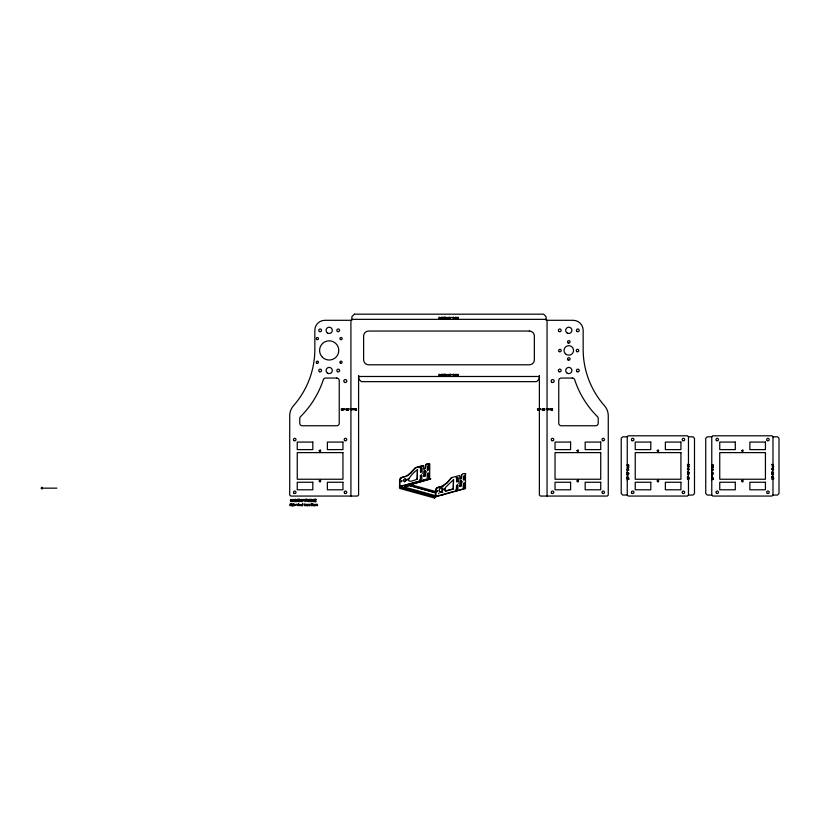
<?xml version="1.0" encoding="UTF-8"?>
<svg xmlns="http://www.w3.org/2000/svg" width="820" height="820" viewBox="0 0 820 820"><rect width="100%" height="100%" fill="white"/><g stroke="black" fill="none" stroke-linecap="round" stroke-linejoin="round"><path stroke-width="1.23" d="M465.514 473.765L465.442 488.546L435.317 496.879L434.549 498.027L399.873 488.474L399.432 487.746L399.75 486.813L429.629 478.552L430.674 478.839L410.871 484.661M417.216 478.931L417.452 469.665L417.236 479.126M453.532 479.628L453.337 488.812L445.168 490.954L445.383 487.551L453.521 479.597L453.183 488.966M429.629 478.552L429.793 464.079C422.618 462.203 427.538 468.322 423.848 468.978M399.576 486.947L399.586 480.151A3.833 3.833 0 0 1 399.852 479.116L401.257 477.752M401.021 477.896L400.037 479.167A3.833 3.833 0 0 0 399.77 480.202L399.75 486.813L435.379 496.623L435.656 490.083A3.833 3.833 0 0 1 435.932 489.058C436.896 486.393 446.049 485.624 436.906 487.777M404.588 486.67L408.616 485.553A3.833 3.833 0 0 1 410.389 485.573L435.584 492.512M404.578 486.906L408.616 485.553M435.574 492.748L410.389 485.573M420.506 471.92L420.588 468.189L421.869 467.83L421.787 471.572L420.506 471.92L421.787 471.572M421.521 475.118L421.623 478.808L421.705 475.067L420.424 475.426L420.342 479.167L421.623 478.808M421.603 471.52L421.675 467.882M423.714 476.215L424.996 475.856L425.108 470.526M425.18 475.907L425.293 470.475L423.827 470.885L423.714 476.317L424.996 475.856M408.011 475.169L414.243 468.937A3.229 3.229 0 0 1 415.955 467.564L423.468 465.483L423.919 469.06L425.457 468.394L425.703 464.971L429.629 463.884M428.347 473.232L428.46 476.922L428.542 473.181L427.261 473.529L427.179 477.271L428.46 476.922M427.333 469.932L428.429 469.634L428.511 465.996M428.614 469.686L428.696 465.944L427.415 466.293L427.333 470.034L428.429 469.634M434.549 498.027L435.41 496.869M436.855 488.013L436.107 489.109A3.833 3.833 0 0 0 435.84 490.134L435.881 496.746M456.422 489.099L456.504 485.358L457.775 485.009L457.703 488.751L456.422 489.099L457.703 488.751M457.519 488.699L457.591 485.061M457.755 477.824L457.857 481.504L457.939 477.773L456.658 478.121L456.576 481.863L457.857 481.504M459.784 486.147L461.065 485.799L461.178 480.469M461.588 474.852C461.988 484.743 458.616 471.541 465.698 473.816M461.25 485.85L461.363 480.417L459.897 480.827L459.784 486.25L461.065 485.799M463.249 487.111L464.345 486.803L464.428 483.175M464.581 475.928L464.684 479.618L464.766 475.877L463.484 476.235L463.402 479.977L464.684 479.618M464.53 486.854L464.612 483.113L463.331 483.472L463.249 487.213L464.345 486.803M438.69 493.742L438.843 493.199M627.3 477.373L627.833 477.055L627.3 477.814M627.29 469.327L627.823 469.132L627.29 469.87M348.797 408.934L349.33 408.934L348.766 409.159M451.287 317.473L450.723 317.709L451.092 317.34M423.653 465.534L416.14 467.615A3.229 3.229 0 0 0 414.428 468.989L410.861 473.191L406.628 475.928M459.989 479.003L459.723 475.477L452.035 477.506A3.229 3.229 0 0 0 450.313 478.88L447.382 482.467L443.394 485.512M452.035 477.506L452.22 477.547A3.229 3.229 0 0 0 450.498 478.931L446.931 483.123L442.697 485.87M403.389 480.325L403.235 480.827M420.178 467.451L420.045 467.912M429.137 464.971L429.014 465.432M419.83 479.628L419.789 480.1M428.87 477.158L428.747 477.619M442.779 492.133L442.697 492.635M458.421 482.816L458.339 483.308M462.685 481.668L462.562 482.129M438.884 488.002L438.966 487.572M442.738 494.849L443.374 494.675M627.249 436.804L628.253 435.799L687.457 435.799L688.462 436.804L688.462 495.054L687.457 496.059L628.253 496.059L627.249 495.054L627.249 436.804L622.728 436.804L621.222 438.31L621.222 493.548L622.728 495.054L627.249 495.054M711.77 436.804L712.775 435.799L771.968 435.799L772.973 436.804L772.973 495.054L771.968 496.059L712.775 496.059L711.77 495.054L711.77 436.804L707.25 436.804L705.743 438.31L705.743 493.548L707.25 495.054L711.77 495.054M456.125 477.855L456.268 477.435M455.858 490.042L456.002 489.622M453.306 489.058L445.557 491.221M422.259 473.376L422.433 472.832M426.451 472.217L426.697 471.674M442.82 486.947L442.964 486.414M464.776 487.582L465.032 487.039M406.269 479.474L406.207 480.069M465.186 474.862L465.114 475.456M440.904 492.277L442.031 491.016A3.639 3.639 0 0 0 442.349 489.765L441.795 487.982M407.509 475.62L405.234 476.502M408.268 478.47L408.114 479.997L408.616 478.562M442 486.178L442.882 485.922M437.511 490.298C436.301 493.794 439.212 488.423 437.203 491.774M444.594 488.566L444.061 489.899L444.645 488.71M545.136 409.129L544.992 409.067M406.115 476.287L401.318 477.609L404.537 476.717M441.303 486.444L442.185 486.229M440.606 486.66L441.488 486.496M417.482 469.727C413.116 472.207 400.191 486.444 417.165 479.157M429.485 478.316L399.422 486.537M435.604 491.508L410.379 484.558L430.695 478.931M459.917 478.921L461.352 478.624M465.555 488.289L435.502 496.469M435.205 497.094L399.432 487.336M440.863 492.41L439.684 492.01L439.284 490.401A3.639 3.639 0 0 1 439.612 489.15L440.524 488.013L441.806 487.9M401.533 480.346C400.037 483.79 403.255 478.583 401.134 481.832M407.96 479.946L408.524 478.624M444.696 488.505L443.897 488.853L444.122 489.868M351.872 319.349L546.11 319.349M358.853 376.482L539.13 376.482M688.462 436.804L692.982 436.804L694.489 438.31L694.489 493.548L692.982 495.054L688.462 495.054M772.973 436.804L777.493 436.804L779 438.31L779 493.548L777.493 495.054L772.973 495.054M688.41 477.404L689.118 477.629L687.385 477.629L687.652 476.358L688.41 476.953M41 488.156L42.507 488.156M43.009 488.156L56.867 488.156M405.193 478.552L403.911 479.556A2.532 2.532 0 0 0 403.717 480.346L404.444 481.781L405.582 480.735A2.532 2.532 0 0 0 405.777 479.936L405.51 478.808M404.321 481.74L405.767 480.786A2.532 2.532 0 0 0 405.961 479.987L405.562 478.716M435.574 492.881L410.892 485.952M772.061 471.838L772.43 471.469L772.204 472.023M711.77 472.258L712.139 471.889L711.903 472.443M687.539 471.838L687.918 471.469L687.683 472.023M627.249 472.258L627.628 471.889L627.392 472.443M441.467 487.787L442.533 489.817A3.639 3.639 0 0 1 442.216 491.067L440.678 492.359A1.107 1.107 0 0 1 440.309 492.4M404.362 487.039L434.098 495.27A3.967 3.967 0 0 0 435.522 495.352M547.053 320.302L547.053 496.059M350.919 320.302L350.919 496.059M42.004 487.152L42.004 489.161M408.606 485.799A3.833 3.833 0 0 1 410.379 485.809M319.195 450.692C320.917 453.839 321.491 447.73 319.195 450.692M576.983 481.022C578.448 484.2 579.494 478.275 576.993 480.95M657.179 481.022C658.644 484.2 659.69 478.275 657.189 480.95M741.69 481.022C743.176 484.2 744.17 478.265 741.7 480.95M305.665 504.905L305.276 505.776L305.276 504.351L307.182 504.382L307.387 505.776L306.895 504.628L306.526 505.776L305.665 504.905M308.115 504.905L307.736 505.776L307.736 504.351L309.632 504.382L309.837 505.776L309.355 504.628L308.976 505.776L308.115 504.905M576.983 450.692C578.684 453.839 579.299 447.73 576.983 450.692M741.69 450.692C743.391 453.86 743.894 447.781 741.69 450.692M313.055 504.905L312.666 505.776L312.666 503.798L313.875 504.484L313.968 505.776L313.055 504.905M293.888 504.884C295.149 507.775 295.928 502.24 293.888 504.884M627.115 477.127L627.095 478.05L628.827 478.05L627.966 476.871L627.115 477.127M711.627 477.127L711.606 478.05L713.338 478.05L712.488 476.871L711.627 477.127M771.917 476.717L771.907 477.629L773.629 477.629L772.778 476.451L771.917 476.717M628.069 469.481L628.827 470.096L627.095 470.096C626.367 468.251 630.098 468.599 628.069 469.481M688.359 469.06L689.118 469.686L687.385 469.686C686.658 467.83 690.389 468.189 688.359 469.06M712.58 469.481L713.338 470.096L711.606 470.096C710.878 468.251 714.609 468.599 712.58 469.481M772.87 469.06L773.629 469.686L771.907 469.686C771.179 467.83 774.9 468.189 772.87 469.06M299.074 504.905C300.038 507.498 300.919 503.213 299.074 504.905M300.612 504.905C301.575 507.498 302.457 503.213 300.612 504.905M315.044 504.894C316.223 507.467 316.428 502.988 315.044 504.894M319.195 480.991C320.589 484.21 321.758 478.337 319.205 480.92M657.179 450.662C658.634 453.87 659.71 447.925 657.189 450.59M687.611 476.748L688.205 477.404L687.611 476.748M711.832 477.158L712.436 477.814L711.832 477.158M772.122 476.748L772.727 477.404L772.122 476.748M304.968 504.341C304.568 508.297 303.123 502.414 304.968 504.341M294.892 505.069C294.206 506.493 294.226 503.572 294.892 505.069M346.86 409.59C344.943 411.455 348.531 408.985 346.091 408.79L346.081 409.621L346.86 409.59M448.817 318.139C446.9 320.005 450.477 317.535 448.048 317.33L448.038 318.17L448.817 318.139M448.817 375.191C446.9 377.056 450.477 374.586 448.048 374.381L448.038 375.222L448.817 375.191M542.994 409.59C541.077 411.455 544.654 408.985 542.225 408.79L542.215 409.621L542.994 409.59M347.342 409.016L347.454 410.215C348.961 411.138 348.438 407.478 347.342 409.016M449.298 317.565L449.401 318.755C450.908 319.687 450.395 316.018 449.298 317.565M449.298 374.617L449.401 375.806C450.908 376.739 450.395 373.079 449.298 374.617M543.476 409.016L543.578 410.215C545.085 411.138 544.572 407.478 543.476 409.016M440.422 318.037L438.997 318.908L438.997 317.176L440.422 318.037M440.422 375.088L438.997 375.96L438.997 374.227L440.422 375.088M440.186 318.027C439.233 320.312 439.028 315.792 440.186 318.027M440.186 375.078C439.233 377.364 439.028 372.844 440.186 375.078M299.474 504.802L300.017 504.935L299.474 504.802M301.012 504.802L301.555 504.935L301.012 504.802M297.916 505.202C296.409 507.293 296.122 501.563 297.916 505.202M342.688 409.631C341.602 412.46 340.915 406.689 341.561 409.631C342.37 411.753 342.739 406.679 342.688 409.631M538.822 409.631C537.736 412.46 537.049 406.689 537.694 409.631C538.504 411.753 538.873 406.679 538.822 409.631M355.613 409.067L356.228 410.318L355.347 409.549L355.962 408.626L356.454 409.057L355.613 409.067M457.57 317.617L458.185 318.867L457.304 318.098L457.919 317.176L458.411 317.606L457.57 317.617M457.57 374.668L458.185 375.919L457.304 375.15L457.919 374.227L458.411 374.658L457.57 374.668M551.747 409.067L552.362 410.318L551.481 409.549L552.096 408.626L552.588 409.057L551.747 409.067M348.192 409.508C347.465 411.763 347.465 407.253 348.192 409.508M450.139 318.058C449.411 320.312 449.421 315.792 450.139 318.058M450.139 375.109C449.411 377.364 449.421 372.844 450.139 375.109M544.316 409.508C543.588 411.763 543.598 407.253 544.316 409.508M290.782 500.026L291.11 501.348L292.545 500.487L292.545 501.358L290.936 501.584L290.372 500.528L290.926 499.441L292.33 499.605L290.782 500.026M628.858 479.105L627.095 479.782L628.643 479.126L627.095 478.429L628.858 479.105M689.149 478.685L687.385 479.372L688.943 478.706L687.385 478.009L689.149 478.685M713.369 479.105L711.606 479.782L713.164 479.126L711.606 478.429L713.369 479.105M773.66 478.685L771.907 479.372L773.455 478.706L771.907 478.009L773.66 478.685M442.318 318.047L441.498 318.939L440.668 318.068L441.498 317.145L442.318 318.047M442.318 375.099L441.498 375.99L440.668 375.119L441.498 374.197L442.318 375.099M444.184 318.293L443.435 317.176L443.025 318.662L442.462 317.176L442.913 318.908L443.569 317.391L444.204 318.908L444.676 317.176L444.184 318.293M444.184 375.345L443.435 374.227L443.025 375.714L442.462 374.227L442.913 375.96L443.569 374.443L444.204 375.96L444.676 374.227L444.184 375.345M627.146 473.027L627.474 473.775L628.858 473.273L627.146 473.027M687.437 472.617L687.775 473.355L689.149 472.853L687.437 472.617M711.657 473.027L711.996 473.775L713.369 473.273L711.657 473.027M771.948 472.617L772.286 473.355L773.66 472.853L771.948 472.617M291.664 504.218L291.274 505.776L290.495 504.218L290.126 505.776L290.126 503.798L291.079 505.151L292.033 503.798L292.033 505.776L291.664 504.218M687.662 468.62L688.154 469.45L687.662 468.62M711.883 469.04L712.375 469.87L711.883 469.04M772.173 468.62L772.665 469.45L772.173 468.62M293.806 499.585L293.427 500.723L294.216 500.723L293.806 499.585M310.237 499.585L309.847 500.723L310.647 500.723L310.237 499.585M627.177 474.329L627.669 475.18C628.428 473.868 629.729 475.057 627.177 474.329M687.467 473.909L687.959 474.759C688.718 473.447 690.02 474.647 687.467 473.909M711.698 474.329L712.191 475.18C711.196 473.683 715.091 475.292 711.698 474.329M771.989 473.909L772.481 474.759C773.239 473.447 774.531 474.647 771.989 473.909M301.135 499.974L299.884 500.374L299.884 499.595L301.135 499.974M308.617 499.974L307.367 500.374L307.367 499.595L308.617 499.974M352.159 409.108L351.247 409.395L351.247 408.821L352.159 409.108M454.116 317.647L453.204 317.945L453.204 317.371L454.116 317.647M454.116 374.699L453.204 374.996L453.204 374.422L454.116 374.699M548.293 409.108L547.381 409.395L547.381 408.821L548.293 409.108M628.684 465.176L627.894 465.176L628.684 465.176M688.974 464.755L688.185 464.766L688.974 464.755M713.195 465.176L712.406 465.176L713.195 465.176M773.485 464.755L772.696 464.766L773.485 464.755M441.078 317.514L441.068 318.56L441.918 318.56L442.011 317.678L441.078 317.514M441.078 374.566L441.068 375.611L441.918 375.611L442.011 374.73L441.078 374.566M356.269 409.815L355.593 409.805L356.269 409.815M458.226 318.355L457.55 318.344L458.226 318.355M458.226 375.416L457.55 375.396L458.226 375.416M552.403 409.815L551.727 409.805L552.403 409.815M312.871 500.969L311.61 499.339L311.61 501.686L311.907 499.687L312.584 501.686L313.558 499.718L313.855 501.686L313.855 499.339L312.871 500.969M346.839 409.2L346.153 409.221L346.839 409.2M448.796 317.75L448.109 317.76L448.796 317.75M448.796 374.801L448.109 374.812L448.796 374.801M542.973 409.2L542.286 409.221L542.973 409.2M627.208 464.817L627.29 465.586L628.663 465.606C628.602 463.689 627.187 466.293 627.208 464.817M687.498 464.397L687.58 465.165L688.954 465.186C688.892 463.269 687.478 465.873 687.498 464.397M711.719 464.817L711.801 465.586L713.174 465.606C713.113 463.689 711.709 466.293 711.719 464.817M772.009 464.397L772.091 465.165L773.465 465.186C773.403 463.269 771.999 465.873 772.009 464.397M293.334 500.979L292.74 501.686L293.98 499.339L294.944 501.686L293.334 500.979M309.755 500.979L308.74 501.686C307.397 498.765 306.711 504.228 307.059 499.339L308.843 499.626L308.279 500.62L309.13 501.686C309.734 494.819 312.143 504.238 310.739 500.979L309.755 500.979M344.39 409.139L343.067 410.359L343.067 408.637L344.39 409.139M540.524 409.139L539.201 410.359L539.201 408.637L540.524 409.139M301.452 499.974L300.796 500.62L301.647 501.686L300.253 500.641L299.577 501.686L299.577 499.339L301.452 499.974M352.395 409.108C352.579 410.502 350.652 410.43 351.021 408.637L352.395 409.108M454.352 317.647C454.526 319.031 452.599 318.857 452.978 317.176L454.352 317.647M454.352 374.699C454.526 376.083 452.599 375.909 452.978 374.227L454.352 374.699M548.529 409.108C548.703 410.482 546.776 410.318 547.155 408.637L548.529 409.108M344.154 409.139L343.303 409.457L343.303 408.842L344.154 409.139M540.288 409.139L539.427 409.457L539.427 408.842L540.288 409.139M450.723 374.299L451.184 374.76L450.723 374.299M628.048 474.616L627.269 474.606L628.048 474.616M688.339 474.196L687.56 474.196L688.339 474.196M772.86 474.196L772.071 474.196L772.86 474.196M627.402 473.027L628.684 473.273L627.402 473.027M687.693 472.607L688.974 472.853L687.693 472.607M711.924 473.027L713.195 473.273L711.924 473.027M772.214 472.607L773.485 472.853L772.214 472.607M303.041 500.026L301.698 499.339L302.611 501.686L303.861 499.339L303.041 500.026M354.004 408.626C352.877 409.2 354.937 411.712 354.004 408.626M455.961 317.176C454.833 317.75 456.894 320.261 455.961 317.176M455.961 374.227C454.833 374.801 456.894 377.313 455.961 374.227M550.138 408.626C549.01 409.2 551.071 411.712 550.138 408.626M317.463 504.351L317.022 504.853C315.761 502.291 317.883 507.949 317.442 504.874L317.463 504.351M354.383 314.183L351.872 316.694L351.872 320.302L324.863 320.302A10.045 10.045 0 0 0 314.829 330.347L314.829 349.279A85.372 85.372 0 0 1 293.478 405.746A15.067 15.067 0 0 0 289.716 415.709L289.716 495.054L290.721 496.059L357.592 496.059L358.596 495.054L358.596 375.539L358.853 379.137L361.364 381.648L536.618 381.648L539.13 379.137L539.375 375.539L539.375 495.054L540.38 496.059L607.261 496.059L608.266 495.054L608.266 415.709A15.067 15.067 0 0 0 604.494 405.746A85.372 85.372 0 0 1 583.153 349.279L583.153 330.347A10.045 10.045 0 0 0 573.108 320.302L546.11 320.302L546.11 316.694L543.598 314.183L354.383 314.183M298.654 503.839C297.291 506.032 299.72 506.217 298.654 503.839M445.127 317.176L444.891 318.908L445.106 317.545C446.756 321.655 446.08 314.603 446.029 318.539L445.127 317.176M529.341 331.044L368.641 331.044A5.022 5.022 0 0 0 363.619 336.067L363.619 359.765A5.022 5.022 0 0 0 368.641 364.787L529.341 364.787A5.022 5.022 0 0 0 534.363 359.765L534.363 336.067A5.022 5.022 0 0 0 529.341 331.044M445.127 374.227L444.891 375.96L445.106 374.607C446.756 378.707 446.08 371.665 446.029 375.591L445.127 374.227M336.723 378.051L325.683 378.051A2.511 2.511 0 0 0 323.275 379.844A93.285 93.285 0 0 1 300.448 416.724A2.511 2.511 0 0 0 299.761 418.456L299.761 423.243A2.511 2.511 0 0 0 302.272 425.754L336.723 425.754A2.511 2.511 0 0 0 339.234 423.243L339.234 380.562A2.511 2.511 0 0 0 336.723 378.051M572.298 378.051L561.259 378.051A2.511 2.511 0 0 0 558.748 380.562L558.748 423.243A2.511 2.511 0 0 0 561.259 425.754L595.709 425.754A2.511 2.511 0 0 0 598.221 423.243L598.221 418.456A2.511 2.511 0 0 0 597.524 416.724A93.285 93.285 0 0 1 574.707 379.844A2.511 2.511 0 0 0 572.298 378.051M312.82 442.072L297.25 442.072L297.25 449.606L312.82 449.606L312.82 442.072M342.944 442.072L327.375 442.072L327.375 449.606L342.944 449.606L342.944 442.072M570.597 442.072L555.037 442.072L555.037 449.606L570.597 449.606L570.597 442.072M600.732 442.072L585.162 442.072L585.162 449.606L600.732 449.606L600.732 442.072M650.793 442.072L635.233 442.072L635.233 449.606L650.793 449.606L650.793 442.072M680.928 442.072L665.358 442.072L665.358 449.606L680.928 449.606L680.928 442.072M735.314 442.072L719.745 442.072L719.745 449.606L735.314 449.606L735.314 442.072M765.439 442.072L749.87 442.072L749.87 449.606L765.439 449.606L765.439 442.072M342.944 452.619L297.25 452.619L297.25 479.239L342.944 479.239L342.944 452.619M600.732 452.619L555.037 452.619L555.037 479.239L600.732 479.239L600.732 452.619M680.928 452.619L635.233 452.619L635.233 479.239L680.928 479.239L680.928 452.619M765.439 452.619L719.745 452.619L719.745 479.239L765.439 479.239L765.439 452.619M689.118 466.559C686.186 466.334 688.113 467.728 689.118 466.559M773.629 466.559C770.697 466.334 772.635 467.728 773.629 466.559M628.827 466.969C625.896 466.754 627.823 468.138 628.827 466.969M713.338 466.969C710.407 466.754 712.344 468.138 713.338 466.969M312.82 482.252L297.25 482.252L297.25 489.786L312.82 489.786L312.82 482.252M342.944 482.252L327.375 482.252L327.375 489.786L342.944 489.786L342.944 482.252M570.597 482.252L555.037 482.252L555.037 489.786L570.597 489.786L570.597 482.252M600.732 482.252L585.162 482.252L585.162 489.786L600.732 489.786L600.732 482.252M650.793 482.252L635.233 482.252L635.233 489.786L650.793 489.786L650.793 482.252M680.928 482.252L665.358 482.252L665.358 489.786L680.928 489.786L680.928 482.252M735.314 482.252L719.745 482.252L719.745 489.786L735.314 489.786L735.314 482.252M765.439 482.252L749.87 482.252L749.87 489.786L765.439 489.786L765.439 482.252M295.507 499.339L295.19 501.686L295.487 499.841C297.732 505.427 296.809 495.833 296.748 501.184L295.507 499.339M299.249 499.339L297.393 499.339L298.162 499.616L298.162 501.686L298.48 499.616L299.249 499.339M306.649 499.339L305.06 499.339L305.06 501.686L305.378 500.62L306.475 500.62L305.378 500.343L305.378 499.616L306.649 499.339M316.059 499.339L314.357 499.339L314.357 501.686L316.12 501.686L314.675 501.409L314.675 500.61L315.977 500.61L314.675 500.333L314.675 499.616L316.059 499.339M293.57 503.798L293.191 505.776L293.57 503.798M302.621 503.798L302.242 505.776L302.621 503.798M312.41 503.798L310.841 503.798L311.426 505.776L312.41 503.798M292.801 504.351L292.433 505.776L292.801 504.351M314.726 504.351L314.357 505.776L314.726 504.351M322.404 357.212A9.594 9.594 0 0 0 338.455 352.907A9.594 9.594 0 0 0 326.708 341.161A9.594 9.594 0 0 0 322.404 357.212M344.83 493.384A1.25 1.25 0 0 0 346.716 492.287A1.25 1.25 0 0 0 344.83 491.2A1.25 1.25 0 0 0 344.83 493.384M293.847 493.179A1.25 1.25 0 0 0 295.948 492.615A1.25 1.25 0 0 0 294.411 491.077A1.25 1.25 0 0 0 293.847 493.179M344.83 440.647A1.25 1.25 0 0 0 346.716 439.561A1.25 1.25 0 0 0 344.83 438.474A1.25 1.25 0 0 0 344.83 440.647M294.113 440.647A1.25 1.25 0 0 0 295.989 439.561A1.25 1.25 0 0 0 294.113 438.474A1.25 1.25 0 0 0 294.113 440.647M568.168 342.975A1.25 1.25 0 0 0 570.043 341.889A1.25 1.25 0 0 0 568.168 340.802A1.25 1.25 0 0 0 568.168 342.975M568.168 360.052A1.25 1.25 0 0 0 570.043 358.965A1.25 1.25 0 0 0 568.168 357.879A1.25 1.25 0 0 0 568.168 360.052M551.891 493.384A1.25 1.25 0 0 0 553.777 492.287A1.25 1.25 0 0 0 551.891 491.2A1.25 1.25 0 0 0 551.891 493.384M602.618 493.384A1.25 1.25 0 0 0 604.494 492.287A1.25 1.25 0 0 0 602.618 491.2A1.25 1.25 0 0 0 602.618 493.384M551.891 440.647A1.25 1.25 0 0 0 553.777 439.561A1.25 1.25 0 0 0 551.891 438.474A1.25 1.25 0 0 0 551.891 440.647M602.618 440.647A1.25 1.25 0 0 0 604.494 439.561A1.25 1.25 0 0 0 602.618 438.474A1.25 1.25 0 0 0 602.618 440.647M565.421 353.799A4.766 4.766 0 0 0 573.395 351.667A4.766 4.766 0 0 0 567.553 345.825A4.766 4.766 0 0 0 565.421 353.799M559.312 351.647A1.25 1.25 0 0 0 561.198 350.56A1.25 1.25 0 0 0 559.312 349.474A1.25 1.25 0 0 0 559.312 351.647M576.89 351.647A1.25 1.25 0 0 0 578.776 350.56A1.25 1.25 0 0 0 576.89 349.474A1.25 1.25 0 0 0 576.89 351.647M632.087 493.384A1.25 1.25 0 0 0 633.973 492.287A1.25 1.25 0 0 0 632.087 491.2A1.25 1.25 0 0 0 632.087 493.384M682.814 493.384A1.25 1.25 0 0 0 684.69 492.287A1.25 1.25 0 0 0 682.814 491.2A1.25 1.25 0 0 0 682.814 493.384M632.087 440.647A1.25 1.25 0 0 0 633.973 439.561A1.25 1.25 0 0 0 632.087 438.474A1.25 1.25 0 0 0 632.087 440.647M682.814 440.647A1.25 1.25 0 0 0 684.69 439.561A1.25 1.25 0 0 0 682.814 438.474A1.25 1.25 0 0 0 682.814 440.647M327.426 332.91A3.116 3.116 0 0 0 332.295 330.583A3.116 3.116 0 0 0 327.846 327.529A3.116 3.116 0 0 0 327.426 332.91M327.631 373.213A3.116 3.116 0 0 0 332.305 370.517A3.116 3.116 0 0 0 327.631 367.821A3.116 3.116 0 0 0 327.631 373.213M567.235 373.213A3.116 3.116 0 0 0 571.909 370.517A3.116 3.116 0 0 0 567.235 367.821A3.116 3.116 0 0 0 567.235 373.213M567.235 333.043A3.116 3.116 0 0 0 571.909 330.347A3.116 3.116 0 0 0 567.235 327.641A3.116 3.116 0 0 0 567.235 333.043M319.431 331.526A1.384 1.384 0 0 0 321.532 330.368A1.384 1.384 0 0 0 319.482 329.138A1.384 1.384 0 0 0 319.431 331.526M337.44 331.485A1.384 1.384 0 0 0 339.603 330.45A1.384 1.384 0 0 0 337.635 329.097A1.384 1.384 0 0 0 337.44 331.485M577.136 331.536A1.384 1.384 0 0 0 579.207 330.347A1.384 1.384 0 0 0 577.136 329.148A1.384 1.384 0 0 0 577.136 331.536M559.066 331.536A1.384 1.384 0 0 0 561.136 330.347A1.384 1.384 0 0 0 559.066 329.148A1.384 1.384 0 0 0 559.066 331.536M319.462 371.716A1.384 1.384 0 0 0 321.532 370.517A1.384 1.384 0 0 0 319.462 369.318A1.384 1.384 0 0 0 319.462 371.716M337.532 371.716A1.384 1.384 0 0 0 339.603 370.517A1.384 1.384 0 0 0 337.532 369.318A1.384 1.384 0 0 0 337.532 371.716M577.126 371.706A1.384 1.384 0 0 0 579.207 370.527A1.384 1.384 0 0 0 577.147 369.318A1.384 1.384 0 0 0 577.126 371.706M559.066 371.716A1.384 1.384 0 0 0 561.136 370.517A1.384 1.384 0 0 0 559.066 369.318A1.384 1.384 0 0 0 559.066 371.716M716.608 493.384A1.25 1.25 0 0 0 718.484 492.287A1.25 1.25 0 0 0 716.608 491.2A1.25 1.25 0 0 0 716.608 493.384M767.325 493.384A1.25 1.25 0 0 0 769.211 492.287A1.25 1.25 0 0 0 767.325 491.2A1.25 1.25 0 0 0 767.325 493.384M716.608 440.647A1.25 1.25 0 0 0 718.484 439.561A1.25 1.25 0 0 0 716.608 438.474A1.25 1.25 0 0 0 716.608 440.647M767.325 440.647A1.25 1.25 0 0 0 769.211 439.561A1.25 1.25 0 0 0 767.325 438.474A1.25 1.25 0 0 0 767.325 440.647M344.533 382.345A1.507 1.507 0 0 0 346.798 381.044A1.507 1.507 0 0 0 344.533 379.732A1.507 1.507 0 0 0 344.533 382.345M551.932 382.345A1.507 1.507 0 0 0 554.187 381.044A1.507 1.507 0 0 0 551.932 379.732A1.507 1.507 0 0 0 551.932 382.345M316.735 339.511A1.107 1.107 0 0 0 318.467 338.691A1.107 1.107 0 0 0 316.889 337.604A1.107 1.107 0 0 0 316.735 339.511M340.433 363.198A1.107 1.107 0 0 0 342.114 362.286A1.107 1.107 0 0 0 340.484 361.282A1.107 1.107 0 0 0 340.433 363.198M316.807 363.209A1.107 1.107 0 0 0 318.467 362.255A1.107 1.107 0 0 0 316.807 361.302A1.107 1.107 0 0 0 316.807 363.209M340.464 339.562A1.107 1.107 0 0 0 342.114 338.598A1.107 1.107 0 0 0 340.464 337.645A1.107 1.107 0 0 0 340.464 339.562"/></g></svg>
